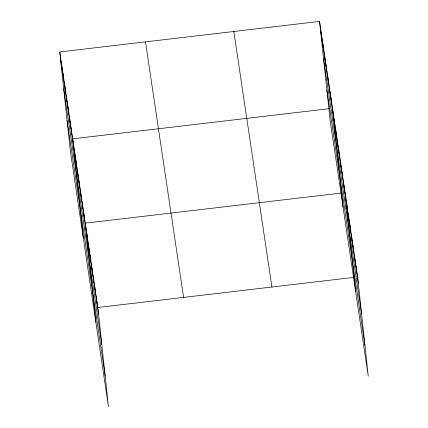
<?xml version="1.0" encoding="UTF-8"?>
<svg xmlns="http://www.w3.org/2000/svg" width="428" height="428" viewBox="0 0 428 428"><rect width="100%" height="100%" fill="white"/><g stroke="black" fill="none" stroke-linecap="round" stroke-linejoin="round"><path stroke-width="0.64" d="M59.765 51.943L97.852 307.486L108.445 406.6L70.358 151.063L59.765 51.943L319.555 21.4L357.642 276.937L368.235 376.057L330.149 120.514L319.555 21.4M328.608 108.744L72.712 138.827L83.305 237.941M341.175 193.071L85.284 223.154L95.877 322.273M97.852 307.486L353.747 277.398M320.256 27.975L358.343 283.513M323.52 58.513L361.612 314.05M326.885 89.976L364.972 345.519M233.822 31.479L271.914 287.022M145.493 41.864L183.585 297.406M60.466 58.518L98.552 314.056M63.729 89.056L101.816 344.594M67.094 120.519L105.181 376.062M356.075 266.398L356.775 272.973M354.502 255.858L355.203 262.428M352.929 245.319L353.63 251.889M351.361 234.774L352.062 241.349M349.788 224.235L350.489 230.81M348.215 213.695L348.916 220.265M346.648 203.15L347.349 209.725M345.075 192.611L355.668 291.73M343.502 182.071L344.203 188.641M341.935 171.532L342.635 178.101M340.362 160.987L341.062 167.562M338.789 150.447L339.49 157.023M337.221 139.908L337.922 146.478M335.648 129.368L336.349 135.938M334.075 118.824L334.776 125.399M332.508 108.284L343.096 207.398M330.887 97.424L331.588 103.993M329.266 86.563L329.972 93.133M327.65 75.703L328.351 82.272M326.029 64.842L326.735 71.417M324.413 53.982L325.114 60.557M322.792 43.121L323.493 49.696M321.177 32.261L321.877 38.836M96.279 296.941L96.985 303.516M94.711 286.402L95.412 292.977M93.138 275.862L93.839 282.432M91.565 265.317L92.271 271.892M89.998 254.778L90.699 261.353M88.425 244.238L89.126 250.808M86.852 233.699L87.558 240.269M83.711 212.614L84.412 219.19M82.139 202.075L82.845 208.645M80.571 191.53L81.272 198.105M78.998 180.991L79.699 187.566M77.425 170.451L78.131 177.021M75.858 159.911L76.558 166.481M74.285 149.367L74.986 155.942M71.096 127.967L71.797 134.542M69.475 117.106L70.181 123.681M67.859 106.246L68.56 112.821M66.238 95.385L66.939 101.96M64.623 84.525L65.323 91.1M63.002 73.664L63.702 80.239M61.381 62.804L62.087 69.379"/></g></svg>
